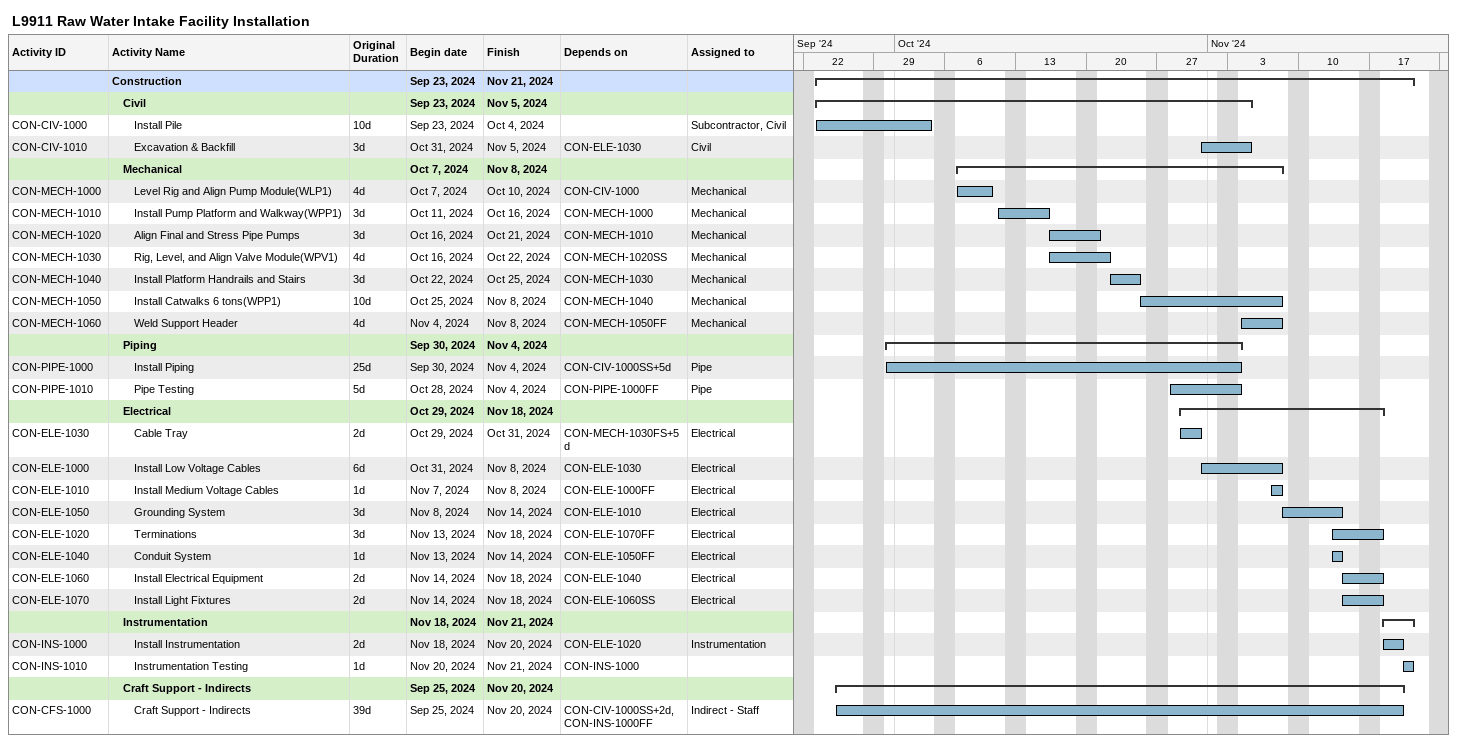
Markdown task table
L9911 Raw Water Intake Facility Installation

| ID | Level | Task | Original duration | Start | Finish | Predecessors | Resources |
|---|---|---|---|---|---|---|---|
|  | 1 | **Construction** |  | 2024-09-23 | 2024-11-21 |  |  |
|  | 2 | **Civil** |  | 2024-09-23 | 2024-11-05 |  |  |
| CON-CIV-1000 | 3 | Install Pile | 10d | 2024-09-23 | 2024-10-04 |  | Subcontractor, Civil |
| CON-CIV-1010 | 3 | Excavation & Backfill | 3d | 2024-10-31 | 2024-11-05 | CON-ELE-1030 | Civil |
|  | 2 | **Mechanical** |  | 2024-10-07 | 2024-11-08 |  |  |
| CON-MECH-1000 | 3 | Level Rig and Align Pump Module(WLP1) | 4d | 2024-10-07 | 2024-10-10 | CON-CIV-1000 | Mechanical |
| CON-MECH-1010 | 3 | Install Pump Platform and Walkway(WPP1) | 3d | 2024-10-11 | 2024-10-16 | CON-MECH-1000 | Mechanical |
| CON-MECH-1020 | 3 | Align Final and Stress Pipe Pumps | 3d | 2024-10-16 | 2024-10-21 | CON-MECH-1010 | Mechanical |
| CON-MECH-1030 | 3 | Rig, Level, and Align Valve Module(WPV1) | 4d | 2024-10-16 | 2024-10-22 | CON-MECH-1020SS | Mechanical |
| CON-MECH-1040 | 3 | Install Platform Handrails and Stairs | 3d | 2024-10-22 | 2024-10-25 | CON-MECH-1030 | Mechanical |
| CON-MECH-1050 | 3 | Install Catwalks 6 tons(WPP1) | 10d | 2024-10-25 | 2024-11-08 | CON-MECH-1040 | Mechanical |
| CON-MECH-1060 | 3 | Weld Support Header | 4d | 2024-11-04 | 2024-11-08 | CON-MECH-1050FF | Mechanical |
|  | 2 | **Piping** |  | 2024-09-30 | 2024-11-04 |  |  |
| CON-PIPE-1000 | 3 | Install Piping | 25d | 2024-09-30 | 2024-11-04 | CON-CIV-1000SS+5d | Pipe |
| CON-PIPE-1010 | 3 | Pipe Testing | 5d | 2024-10-28 | 2024-11-04 | CON-PIPE-1000FF | Pipe |
|  | 2 | **Electrical** |  | 2024-10-29 | 2024-11-18 |  |  |
| CON-ELE-1030 | 3 | Cable Tray | 2d | 2024-10-29 | 2024-10-31 | CON-MECH-1030FS+5d | Electrical |
| CON-ELE-1000 | 3 | Install Low Voltage Cables | 6d | 2024-10-31 | 2024-11-08 | CON-ELE-1030 | Electrical |
| CON-ELE-1010 | 3 | Install Medium Voltage Cables | 1d | 2024-11-07 | 2024-11-08 | CON-ELE-1000FF | Electrical |
| CON-ELE-1050 | 3 | Grounding System | 3d | 2024-11-08 | 2024-11-14 | CON-ELE-1010 | Electrical |
| CON-ELE-1020 | 3 | Terminations | 3d | 2024-11-13 | 2024-11-18 | CON-ELE-1070FF | Electrical |
| CON-ELE-1040 | 3 | Conduit System | 1d | 2024-11-13 | 2024-11-14 | CON-ELE-1050FF | Electrical |
| CON-ELE-1060 | 3 | Install Electrical Equipment | 2d | 2024-11-14 | 2024-11-18 | CON-ELE-1040 | Electrical |
| CON-ELE-1070 | 3 | Install Light Fixtures | 2d | 2024-11-14 | 2024-11-18 | CON-ELE-1060SS | Electrical |
|  | 2 | **Instrumentation** |  | 2024-11-18 | 2024-11-21 |  |  |
| CON-INS-1000 | 3 | Install Instrumentation | 2d | 2024-11-18 | 2024-11-20 | CON-ELE-1020 | Instrumentation |
| CON-INS-1010 | 3 | Instrumentation Testing | 1d | 2024-11-20 | 2024-11-21 | CON-INS-1000 |  |
|  | 2 | **Craft Support - Indirects** |  | 2024-09-25 | 2024-11-20 |  |  |
| CON-CFS-1000 | 3 | Craft Support - Indirects | 39d | 2024-09-25 | 2024-11-20 | CON-CIV-1000SS+2d, CON-INS-1000FF | Indirect - Staff |
